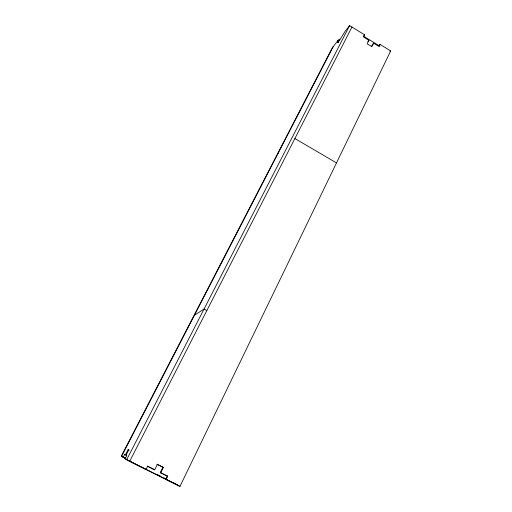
<?xml version="1.0" encoding="UTF-8"?>
<svg xmlns="http://www.w3.org/2000/svg" width="512" height="512" viewBox="0 0 512 512"><rect width="100%" height="100%" fill="white"/><g stroke="black" fill="none" stroke-linecap="round" stroke-linejoin="round"><path stroke-width="0.77" d="M166.138 479.533L167.725 476.301L160.717 472.813L163.379 467.45L156.922 464.198L162.906 467.187L160.256 472.525L167.232 476.006L165.651 479.219L179.949 486.4L390.682 50.944L380.032 44.371L378.906 45.626M380.032 44.371L378.995 46.483L373.581 43.142L371.424 46.509M373.581 43.142L371.834 46.669L367.174 43.802L368.928 40.275L363.488 36.922L364.55 34.816L349.613 25.6L344.909 31.629L339.744 40.115L337.798 42.598L339.565 39.174L337.312 42.048L338.445 42.746M126.598 455.36L125.427 454.771L128.083 449.613L128.717 449.978L126.042 455.174L126.771 455.654L125.139 458.822L146.029 469.53L147.654 466.298L154.694 469.811L157.37 464.448M126.598 459.866L349.613 25.6M179.949 486.4L129.312 461.146L129.651 461.382L351.955 27.046M125.466 458.547L123.136 457.389L124.723 454.31L126.47 455.181M337.312 42.048L338.362 40.013L332.358 47.706L121.318 456.083L123.136 457.389M333.28 46.522L121.594 456.282L125.786 458.368M363.827 35.674L364.55 34.816M367.834 41.542L368.928 40.275M277.626 153.613L278.413 152.736M389.907 51.757L390.682 50.944M194.464 315.232L204.026 309.082L206.829 310.592M147.245 466.042L154.694 469.811M121.318 456.083L122.707 456.774M124.096 457.466L125.491 458.157M157.664 474.758L160.525 476.179M164.096 477.952L165.523 478.662M125.139 458.822L128.134 460.314M175.718 483.981L177.478 484.858M128.73 460.73L175.494 483.994M128.083 449.613L129.254 450.202M162.906 467.187L163.379 467.45M294.886 138.547L336.499 162.899M167.232 476.006L167.725 476.301M160.256 472.525L160.717 472.813M363.686 36.243L379.821 46.189M173.798 482.931L176.429 484.582M124.723 454.31L125.427 454.771M145.626 469.261L146.029 469.53M128.64 460.666L129.651 461.382"/></g></svg>
